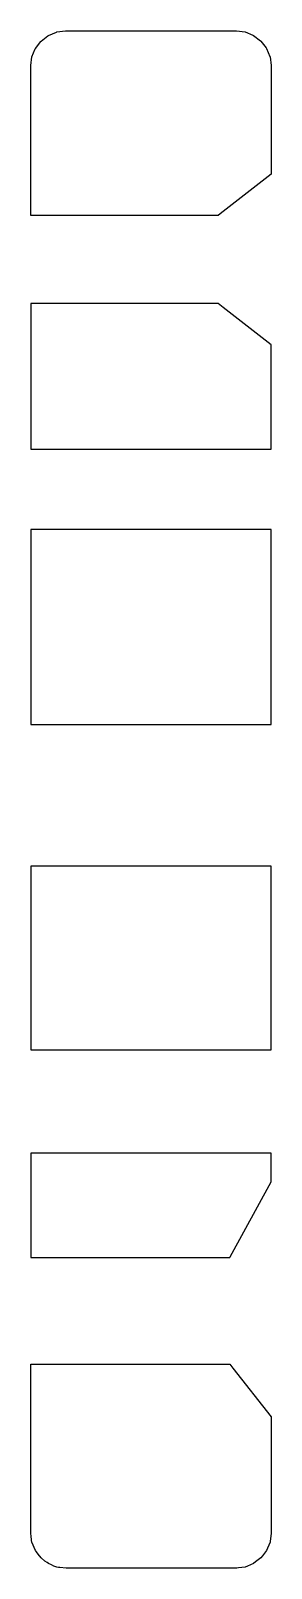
# Model space of a CAD drawing. Header units: metres. Extents: x 2.4 to 16, y -16 to 71.
import ezdxf

# ---------------------------------------------------------------- set-up
doc = ezdxf.new("R2010")
doc.units = ezdxf.units.M

msp = doc.modelspace()

# ---------------------------------------------------------------- linework, layer by layer
for p, q in [((2.986, 70.414), (3.374, 70.712)), ((3.374, 70.712), (3.4, 70.732)), ((3.4, 70.732), (3.852, 70.919)), ((3.852, 70.919), (3.882, 70.932)), ((3.882, 70.932), (4.367, 70.996)), ((4.367, 70.996), (4.4, 71)), ((4.4, 71), (4.673, 71)), ((4.673, 71), (13.968, 71)), ((13.968, 71), (14, 71)), ((14, 71), (14.035, 70.995)), ((14.035, 70.995), (14.518, 70.932)), ((14.518, 70.932), (14.967, 70.746)), ((14.967, 70.746), (15, 70.732)), ((15, 70.732), (15.386, 70.436)), ((2.468, 69.518), (2.655, 69.969)), ((2.655, 69.969), (2.668, 70)), ((2.668, 70), (2.966, 70.388)), ((2.966, 70.388), (2.986, 70.414)), ((15.386, 70.436), (15.414, 70.414)), ((15.414, 70.414), (15.71, 70.028)), ((15.71, 70.028), (15.732, 70)), ((15.732, 70), (15.918, 69.551)), ((2.4, 69), (2.404, 69.033)), ((2.4, 66.426), (2.4, 69)), ((2.404, 69.033), (2.468, 69.518)), ((15.918, 69.551), (15.932, 69.518)), ((15.932, 69.518), (15.995, 69.035)), ((15.995, 69.035), (16, 69)), ((16, 69), (16, 68.044)), ((16, 69), (16, 69)), ((16, 68.044), (16, 67.929)), ((16, 67.929), (16, 67.657)), ((16, 67.657), (16, 66.93)), ((2.4, 65.14), (2.4, 66.426)), ((16, 66.93), (16, 63.267)), ((2.4, 60.547), (2.4, 65.14)), ((16, 62.892), (14.643, 61.836)), ((16, 63.267), (16, 62.892)), ((14.643, 61.836), (13.113, 60.636)), ((12.354, 60.547), (2.4, 60.547)), ((13, 60.547), (12.354, 60.547)), ((13.113, 60.636), (13, 60.547)), ((3.046, 55.557), (2.4, 55.557)), ((2.4, 55.557), (2.4, 55.353)), ((2.4, 55.353), (2.4, 53.342)), ((13, 55.557), (3.046, 55.557)), ((13.283, 55.333), (13, 55.557)), ((16, 53.232), (13.283, 55.333)), ((2.4, 53.342), (2.4, 52.496)), ((16, 51.942), (16, 53.232)), ((2.4, 52.496), (2.4, 49.916)), ((16, 47.332), (16, 51.942)), ((2.4, 49.916), (2.4, 47.332)), ((2.4, 47.332), (9.559, 47.332)), ((9.559, 47.332), (16, 47.332)), ((16, 47.332), (16, 47.332)), ((8.841, 42.773), (2.4, 42.773)), ((2.4, 42.773), (2.4, 40.536)), ((16, 42.773), (8.841, 42.773)), ((16, 38.672), (16, 42.773)), ((2.4, 40.536), (2.4, 38.672)), ((2.4, 38.672), (2.4, 36.155)), ((16, 32.381), (16, 38.672)), ((16, 38.672), (16, 38.672)), ((2.4, 36.155), (2.4, 32.381)), ((2.4, 32.381), (2.4, 32.027)), ((16, 31.743), (16, 32.381)), ((2.4, 32.027), (2.4, 31.743)), ((2.4, 31.743), (14.999, 31.743)), ((14.999, 31.743), (16, 31.743)), ((3.401, 23.721), (2.4, 23.721)), ((2.4, 23.721), (2.4, 23.373)), ((16, 23.721), (3.401, 23.721)), ((16, 23.083), (16, 23.721)), ((2.4, 23.373), (2.4, 23.083)), ((2.4, 23.083), (2.4, 19.181)), ((16, 21.808), (16, 23.083)), ((16, 16.155), (16, 21.808)), ((2.4, 19.181), (2.4, 16.155)), ((2.4, 16.155), (2.4, 14.87)), ((16, 13.328), (16, 16.155)), ((2.4, 14.87), (2.4, 13.328)), ((2.4, 13.328), (6.839, 13.328)), ((6.839, 13.328), (16, 13.328)), ((16, 13.328), (16, 13.328)), ((11.561, 7.495), (2.4, 7.495)), ((2.4, 7.495), (2.4, 6.223)), ((16, 7.495), (11.561, 7.495)), ((16, 6.015), (16, 7.495)), ((2.4, 6.223), (2.4, 1.651)), ((13.679, 1.628), (16, 5.873)), ((16, 5.873), (16, 6.015)), ((16, 5.873), (16, 5.873)), ((2.4, 1.651), (2.4, 1.585)), ((2.4, 1.585), (2.645, 1.585)), ((2.645, 1.585), (13.656, 1.585)), ((13.656, 1.585), (13.679, 1.628)), ((2.4, -5.849), (2.4, -4.443)), ((2.4, -4.443), (3.08, -4.443)), ((3.08, -4.443), (13.656, -4.443)), ((13.656, -4.443), (13.833, -4.673)), ((13.833, -4.673), (16, -7.424)), ((2.4, -6.747), (2.4, -5.849)), ((2.4, -7.229), (2.4, -6.747)), ((2.4, -13.961), (2.4, -7.229)), ((16, -7.424), (16, -8.247)), ((16, -8.247), (16, -8.252)), ((16, -8.252), (16, -9.334)), ((16, -9.334), (16, -9.895)), ((16, -9.895), (16, -14)), ((2.4, -14), (2.4, -13.961)), ((2.401, -14.023), (2.4, -14)), ((2.41, -14.076), (2.401, -14.023)), ((2.42, -14.152), (2.41, -14.076)), ((2.447, -14.429), (2.42, -14.152)), ((2.468, -14.518), (2.447, -14.429)), ((2.528, -14.693), (2.468, -14.518)), ((2.586, -14.835), (2.528, -14.693)), ((15.932, -14.518), (15.788, -14.864)), ((15.94, -14.473), (15.932, -14.518)), ((15.998, -14.037), (15.94, -14.473)), ((16, -14), (15.998, -14.037)), ((2.668, -15), (2.586, -14.835)), ((2.718, -15.08), (2.668, -15)), ((2.811, -15.202), (2.718, -15.08)), ((2.986, -15.414), (2.811, -15.202)), ((3.201, -15.591), (2.986, -15.414)), ((3.323, -15.684), (3.201, -15.591)), ((15.117, -15.642), (15, -15.732)), ((15.414, -15.414), (15.117, -15.642)), ((15.504, -15.297), (15.414, -15.414)), ((15.732, -15), (15.504, -15.297)), ((15.788, -14.864), (15.732, -15)), ((3.4, -15.732), (3.323, -15.684)), ((3.567, -15.814), (3.4, -15.732)), ((3.709, -15.873), (3.567, -15.814)), ((3.882, -15.932), (3.709, -15.873)), ((3.973, -15.953), (3.882, -15.932)), ((4.052, -15.966), (3.973, -15.953)), ((3.973, -15.953), (3.973, -15.953)), ((4.4, -16), (4.052, -15.966)), ((5.755, -16), (4.4, -16)), ((14, -16), (5.755, -16)), ((14.048, -15.996), (14, -16)), ((14.146, -15.981), (14.048, -15.996)), ((14.518, -15.932), (14.146, -15.981)), ((14.653, -15.876), (14.518, -15.932)), ((15, -15.732), (14.653, -15.876))]:
    msp.add_line(p, q)

doc.saveas('drawing.dxf')
